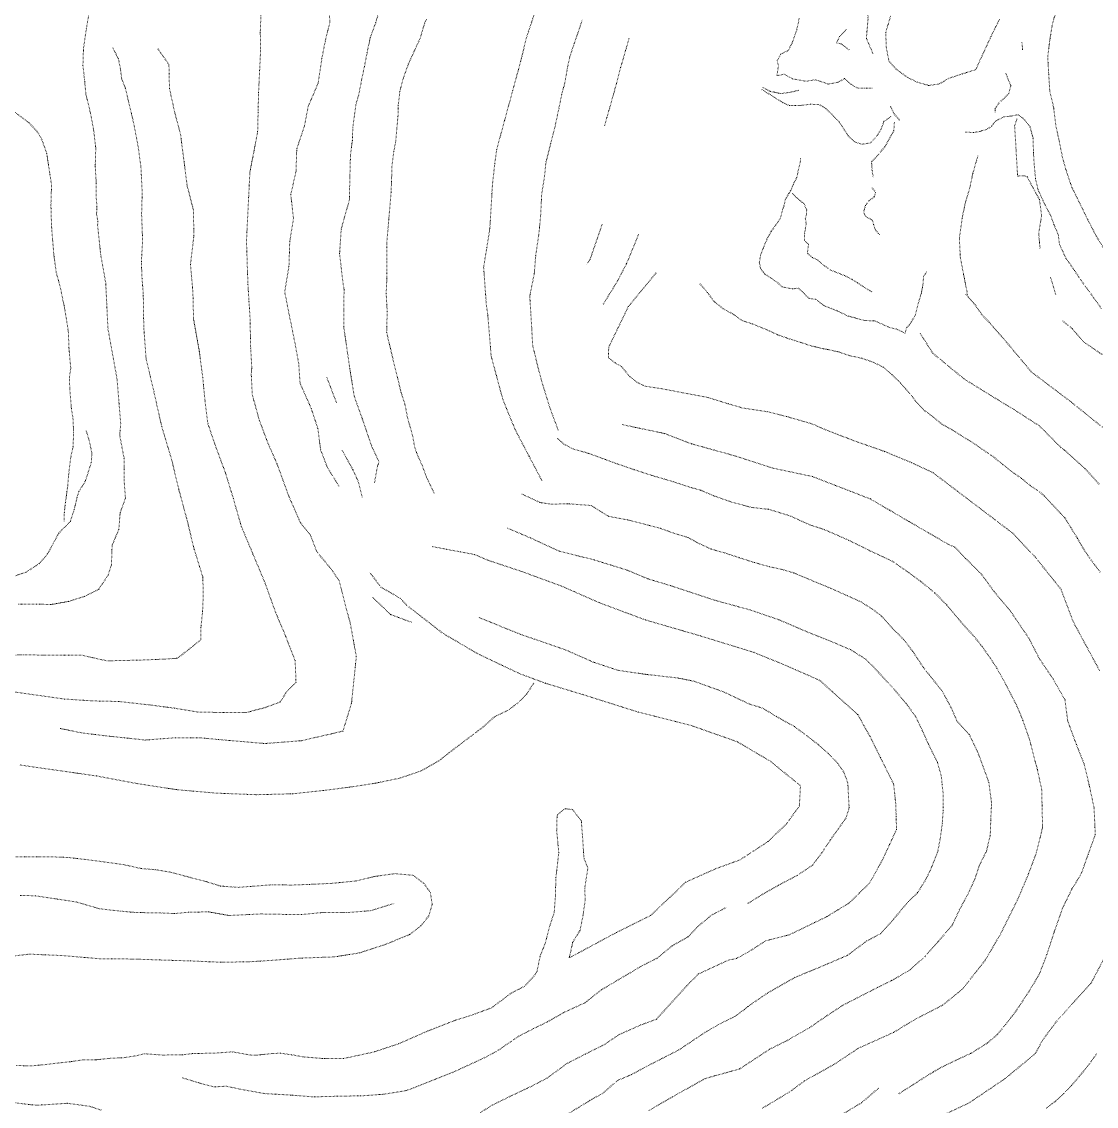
# Model space of a CAD drawing. Extents: x 682410 to 689460, y 7661803 to 7669124.
# Drawn here: x 686308.6 to 686586.2, y 7665991 to 7666271.4 of the extents above; entities that cross this region are included whole.
import ezdxf

# ---------------------------------------------------------------- set-up
doc = ezdxf.new("R2010")
doc.units = 0
doc.header["$MEASUREMENT"] = 0
doc.linetypes.add('DOT', pattern=[0.25, 0, -0.25])
doc.layers.add('02 TOE_Line', color=1, linetype='DOT', lineweight=20)

msp = doc.modelspace()

# ---------------------------------------------------------------- linework, layer by layer
at = {"layer": '02 TOE_Line'}
for points in [[(686527.4, 7666278.13, 4017.54), (686526.76, 7666275.74, 4017.26), (686527.26, 7666272.36, 4017.35), (686526.82, 7666267.05, 4016.69), (686528.55, 7666263.03, 4016.49)], [(686318.55, 7666088.67, 3910.06), (686324.12, 7666087.54, 3910.04), (686329.81, 7666086.83, 3910.69), (686335.16, 7666086.26, 3910.6), (686340.5, 7666085.69, 3910.52), (686344.39, 7666085.99, 3910.62), (686348.28, 7666086.28, 3910.73), (686352.63, 7666086.23, 3910.69), (686355.05, 7666086.24, 3910.67), (686359.42, 7666085.82, 3910.54), (686365.42, 7666085.31, 3910.48), (686371.42, 7666084.79, 3910.42), (686376.11, 7666085.15, 3910.56), (686380.8, 7666085.51, 3910.71), (686386.18, 7666086.75, 3910.66), (686391.57, 7666087.98, 3910.61), (686393.79, 7666095.25, 3910.3), (686394.41, 7666101.25, 3910.52), (686395.03, 7666107.24, 3910.73), (686394.23, 7666111.64, 3910.73), (686393.43, 7666116.03, 3910.72), (686392.52, 7666119.37, 3910.79), (686390.63, 7666126.84, 3910.83), (686388.42, 7666130.02, 3910.77), (686384.85, 7666134.3, 3910.68), (686383.13, 7666138.74, 3910.6), (686380.59, 7666141.85, 3910.51), (686377.55, 7666148.79, 3910.53), (686374.5, 7666157.19, 3910.4), (686372.23, 7666162.34, 3910.34), (686369.96, 7666168.34, 3910.26), (686368.13, 7666175.05, 3910.18), (686367.88, 7666180.28, 3910.56), (686368.02, 7666181.85, 3910.65), (686367.73, 7666186.97, 3910.68), (686367.65, 7666190.85, 3910.64), (686367.57, 7666194.73, 3910.61), (686367.29, 7666199.12, 3910.61), (686367.02, 7666203.51, 3910.62), (686366.83, 7666209.11, 3910.59), (686366.65, 7666214.72, 3910.56), (686366.94, 7666220.62, 3910.56), (686367.23, 7666226.52, 3910.55), (686367.52, 7666232.42, 3910.55), (686368.53, 7666237.67, 3910.53), (686369.53, 7666242.93, 3910.52), (686369.65, 7666247.99, 3910.43), (686369.77, 7666253.06, 3910.34), (686370.04, 7666258.69, 3910.44), (686370.31, 7666264.32, 3910.54), (686370.21, 7666268.62, 3910.62), (686370.39, 7666273.27, 3910.71)], [(686388.08, 7666274.18, 3920.47), (686388.17, 7666271.17, 3921.66), (686386.96, 7666266.13, 3921.49), (686386.13, 7666261.88, 3921.34), (686385.16, 7666255.48, 3921.23), (686382.59, 7666249.44, 3921.12), (686381.61, 7666244.33, 3921.03), (686379.64, 7666238.47, 3920.92), (686379.45, 7666232.7, 3920.97), (686378.09, 7666226.67, 3921.02), (686378.8, 7666220.47, 3921.05), (686377.83, 7666214.55, 3921.08), (686377.62, 7666208.07, 3920.99), (686376.52, 7666201.52, 3920.91), (686377.66, 7666195.74, 3920.79), (686379.06, 7666188.88, 3920.66), (686380.16, 7666182.97, 3920.67), (686380.49, 7666177.9, 3920.64), (686383.41, 7666171.32, 3921.01), (686385.08, 7666166.2, 3921.3), (686385.81, 7666160.71, 3921.74), (686387.54, 7666156.14, 3922.12), (686390.61, 7666151.2, 3923.34)], [(686401.33, 7666275.59, 3930.42), (686400.04, 7666271.08, 3930.47), (686398.63, 7666267.23, 3930.51), (686397.8, 7666263.34, 3930.58), (686397.13, 7666259.83, 3930.65), (686396.37, 7666256.18, 3930.54), (686395.64, 7666252.4, 3930.42), (686394.94, 7666250.07, 3930.23), (686394.11, 7666243.92, 3930.26), (686394, 7666240.62, 3930.34), (686393.51, 7666236.84, 3930.44), (686393.41, 7666232.97, 3930.49), (686393.29, 7666228.33, 3930.54), (686393.22, 7666225.15, 3930.5), (686391.88, 7666220.56, 3930.46), (686391.1, 7666217.6, 3930.66), (686390.71, 7666211.4, 3930.71), (686391.54, 7666204.14, 3930.58), (686391.85, 7666202.19, 3930.87), (686391.82, 7666196.83, 3930.61), (686391.82, 7666192.12, 3930.71), (686392.77, 7666185.67, 3930.64), (686393.27, 7666182.12, 3930.66), (686394.49, 7666174.53, 3930.78), (686396.57, 7666168.74, 3931.13), (686398.95, 7666161.74, 3931.25), (686400.87, 7666157.62, 3931.61), (686400.48, 7666156.37, 3931.68), (686399.71, 7666152.12, 3931.98)], [(686441.7, 7666275.39, 3960.11), (686440.36, 7666271.36, 3960.13), (686439.02, 7666267.33, 3960.15), (686437.48, 7666261.07, 3960.19), (686435.41, 7666253.47, 3960.23), (686433.34, 7666245.87, 3960.24), (686431.28, 7666238.27, 3960.19), (686430.79, 7666234.66, 3960.16), (686430.19, 7666229.1, 3960.13), (686429.86, 7666223.52, 3960.09), (686429.53, 7666217.95, 3960.05), (686428.73, 7666212.92, 3960.02), (686427.92, 7666207.89, 3960.03), (686428.27, 7666202.99, 3960.04), (686428.63, 7666198.09, 3960.05), (686429.01, 7666195.47, 3960.05), (686429.43, 7666190.25, 3960.06), (686429.85, 7666185.03, 3960.07), (686431.32, 7666179.53, 3960.08), (686432.79, 7666174.03, 3960.08), (686434.43, 7666169.87, 3960.09), (686436.21, 7666165.65, 3960.1), (686439.7, 7666158.97, 3960.06), (686442.99, 7666152.71, 3959.99)], [(686588.33, 7666212.46, 4028.24), (686586.18, 7666215.98, 4027.82), (686584.01, 7666220.18, 4027.32), (686582.32, 7666223.66, 4026.97), (686579.93, 7666228.5, 4026.48), (686578.68, 7666232.1, 4026.19), (686577.49, 7666236.19, 4025.96), (686576.56, 7666240.94, 4025.65), (686575.77, 7666244.35, 4025.44), (686575.21, 7666249.11, 4025.06), (686574.19, 7666253.46, 4024.74), (686573.89, 7666258.32, 4024.52), (686573.66, 7666262.29, 4024.34), (686574.21, 7666266.62, 4024.1), (686574.8, 7666270.36, 4023.94), (686575.86, 7666274.31, 4023.58)], [(686325.85, 7666272.89, 3880.53), (686325.27, 7666269.53, 3880.54), (686324.52, 7666264.31, 3880.59), (686324.39, 7666260.06, 3880.64), (686324.81, 7666256.3, 3880.7), (686325.16, 7666252.66, 3880.64), (686326.35, 7666247.63, 3880.56), (686327.16, 7666243.32, 3880.41), (686327.71, 7666238.7, 3880.38), (686327.57, 7666233.98, 3880.35), (686327.77, 7666230.63, 3880.33), (686327.77, 7666226.82, 3880.3), (686328, 7666223.56, 3880.28), (686327.92, 7666221.61, 3880.26), (686328.26, 7666219.73, 3880.25), (686328.18, 7666218.7, 3880.23), (686328.99, 7666211.1, 3880.29), (686330.28, 7666203.83, 3880.62), (686330.86, 7666191.97, 3880.32), (686333.21, 7666179, 3880.5), (686334.16, 7666167.49, 3880.56), (686333.89, 7666164.52, 3880.5), (686335.03, 7666158.46, 3880.35), (686335.01, 7666153.14, 3880.14), (686335.37, 7666148.2, 3880.31), (686334, 7666144.38, 3880.14), (686333.66, 7666140.1, 3880.24), (686331.93, 7666136.04, 3880.01), (686331.75, 7666130.93, 3880), (686330.89, 7666128.27, 3879.86), (686328.45, 7666124.63, 3880.28), (686324.83, 7666122.83, 3880.21), (686320.71, 7666121.52, 3880.32), (686316.01, 7666120.69, 3880.41), (686312.42, 7666120.85, 3880.41), (686307.55, 7666120.85, 3880.43)], [(686415.15, 7666149.47, 3940.14), (686413.18, 7666153.6, 3940.17), (686411.97, 7666156.88, 3940.17), (686410.83, 7666159.3, 3940.11), (686410.12, 7666161.31, 3940.29), (686409.58, 7666164.34, 3940.17), (686408.26, 7666168.99, 3940.29), (686407.6, 7666172.46, 3940.32), (686406.57, 7666175.6, 3940.3), (686405, 7666182.08, 3940.23), (686403.76, 7666187.19, 3940.11), (686402.86, 7666191.13, 3940.17), (686403.01, 7666196.47, 3940.54), (686402.74, 7666201.09, 3940.52), (686402.92, 7666205.17, 3940.53), (686402.87, 7666209.79, 3940.29), (686402.91, 7666214.25, 3940.2), (686404.03, 7666227.56, 3940.15), (686404.15, 7666231.12, 3940.12), (686404.25, 7666234.28, 3940.15), (686404.72, 7666237.88, 3940.1), (686405.19, 7666240.26, 3940.06), (686405.49, 7666243.66, 3940.15), (686405.8, 7666247.12, 3940.17), (686405.85, 7666249.78, 3940.09), (686406.27, 7666253.28, 3940), (686407.2, 7666256.86, 3940.12), (686408.46, 7666260.36, 3940.14), (686410.01, 7666263.8, 3940.19), (686411.51, 7666267.04, 3940.33), (686412.68, 7666270.97, 3940.26), (686413.15, 7666271.98, 3940.05)], [(686447.2, 7666165.75, 3970.83), (686445.03, 7666171.57, 3970.76), (686442.78, 7666178.91, 3970.67), (686441.8, 7666182.66, 3970.55), (686440.6, 7666187.64, 3970.38), (686440.11, 7666196.1, 3970.15), (686439.84, 7666200.45, 3970.14), (686441, 7666206.22, 3970.33), (686441.37, 7666210.9, 3970.19), (686442.18, 7666216.37, 3970.07), (686442.65, 7666221.16, 3970.04), (686442.92, 7666226.75, 3969.99), (686443.64, 7666231.24, 3969.99), (686444.01, 7666235.01, 3969.97), (686445.27, 7666239.95, 3970.11), (686446.29, 7666243.95, 3970.23), (686447.38, 7666249.01, 3970.24), (686448.1, 7666252.61, 3970.24), (686448.85, 7666255.31, 3970.29), (686449.56, 7666259.33, 3970.33), (686450.19, 7666262.33, 3970.37), (686451.31, 7666265.67, 3970.4), (686452.3, 7666268.49, 3970.43), (686453.4, 7666271.83, 3970.47)], [(686528.29, 7666254.21, 4016.08), (686526.28, 7666254.16, 4015.4), (686524.44, 7666254.23, 4014.87), (686522.79, 7666255.19, 4014.61), (686521.16, 7666256.69, 4014.46), (686519.44, 7666255.68, 4014.01), (686516.98, 7666255.25, 4013.74), (686513.69, 7666256.35, 4013.37), (686511.23, 7666255.96, 4012.25), (686507.75, 7666256.58, 4010.92), (686505.54, 7666257.78, 4010.29), (686503.71, 7666257.41, 4010.07), (686504.09, 7666259.89, 4009.89), (686503.75, 7666261.25, 4009.54), (686504.74, 7666263.01, 4009.66), (686506.59, 7666263.86, 4010.2), (686507.63, 7666265.86, 4010.2), (686508.88, 7666269.44, 4010.39), (686509.46, 7666272.24, 4010.61)], [(686561.23, 7666272.04, 4019.6), (686559, 7666267.54, 4018.79), (686557.13, 7666263.46, 4018.09), (686555.06, 7666258.97, 4017.77), (686551.56, 7666257.85, 4017.65), (686548.24, 7666256.77, 4017.45), (686545.57, 7666255.25, 4016.95), (686542.91, 7666254.87, 4016.82), (686539.9, 7666255.74, 4016.75), (686537.41, 7666256.97, 4016.61), (686534.52, 7666259.1, 4016.64), (686532.64, 7666261.16, 4016.95), (686531.97, 7666264.57, 4017.12), (686531.8, 7666268.57, 4017.33), (686533.12, 7666272.99, 4017.45)], [(686521.63, 7666269.33, 4016.3), (686519.87, 7666267.5, 4016.22), (686519.12, 7666265.93, 4015.88), (686520.29, 7666265.63, 4016.01), (686522.36, 7666264.09, 4016.86)], [(686354.84, 7666111.57, 3891.13), (686354.89, 7666114.9, 3890.93), (686355.3, 7666118.86, 3890.68), (686355.49, 7666123.37, 3890.49), (686355.36, 7666127.82, 3890.29), (686353.15, 7666134.98, 3890.24), (686351.21, 7666142.87, 3890.46), (686349.16, 7666150.48, 3890.46), (686347.29, 7666158.23, 3890.36), (686344.76, 7666166.69, 3890.6), (686342.69, 7666175.86, 3890.54), (686340.7, 7666184.34, 3890.12), (686340.11, 7666192.49, 3889.91), (686339.98, 7666201.03, 3889.98), (686339.66, 7666204.98, 3890.24), (686339.49, 7666209.39, 3890.18), (686339.81, 7666214.64, 3890.39), (686339.55, 7666221.67, 3890.48), (686339.7, 7666227.27, 3890.55), (686339.37, 7666233.83, 3890.58), (686338.67, 7666238.99, 3890.52), (686337.49, 7666245.19, 3890.51), (686336.21, 7666250.59, 3890.62), (686335.36, 7666254.15, 3890.87), (686334.4, 7666256.57, 3890.99), (686334.07, 7666259.23, 3891.2), (686333.56, 7666261.72, 3891.37), (686332.01, 7666264.84, 3891.65)], [(686465.48, 7666266.99, 3982), (686463.32, 7666259.49, 3981.92), (686461.64, 7666253.17, 3981.58), (686459.79, 7666246.64, 3980.76), (686459.14, 7666244.38, 3980.47)], [(686567.18, 7666264.12, 4024.19), (686566.96, 7666266.2, 4023.74)], [(686306.75, 7666098.1, 3901.4), (686319.6, 7666096.29, 3900.11), (686326.87, 7666095.81, 3899.89), (686333.62, 7666095.65, 3900.14), (686342.03, 7666094.72, 3899.9), (686348.13, 7666093.91, 3899.88), (686354.31, 7666092.9, 3899.86), (686359.61, 7666092.83, 3899.76), (686366.62, 7666092.82, 3899.62), (686371.36, 7666094.04, 3899.7), (686375.39, 7666095.54, 3899.78), (686377.04, 7666098.23, 3899.93), (686379.45, 7666100.59, 3900.07), (686379.22, 7666106.2, 3900.3), (686376.72, 7666112.65, 3900.14), (686374.21, 7666118.59, 3900.14), (686371.46, 7666126.22, 3900.18), (686368.32, 7666133.77, 3900.13), (686365.31, 7666140.94, 3900.07), (686363.22, 7666148.21, 3900.26), (686361.21, 7666154.77, 3900.43), (686358.75, 7666161.38, 3900.43), (686356.65, 7666167.55, 3900.42), (686355.93, 7666173.36, 3900.43), (686355.35, 7666179.39, 3900.29), (686354.46, 7666186.15, 3900.19), (686352.97, 7666194.51, 3900.17), (686352.8, 7666201.56, 3900.24), (686352.18, 7666208.57, 3900.24), (686353.06, 7666216.11, 3900.37), (686352.93, 7666222.7, 3900.27), (686351.33, 7666228.93, 3900.35), (686350.52, 7666235.22, 3900.19), (686349.62, 7666242.18, 3900.3), (686348.13, 7666247.81, 3900.38), (686346.75, 7666254.07, 3900.58), (686346.61, 7666260.28, 3900.77), (686343.64, 7666264.52, 3901.65)], [(686560.12, 7666248, 4023.93), (686560.05, 7666248.89, 4023.94), (686561.25, 7666250.61, 4023.7), (686562.38, 7666251.48, 4023.88), (686563.61, 7666252.82, 4023.69), (686564.15, 7666254.82, 4023.62), (686563.47, 7666256.32, 4023.95), (686562.81, 7666258.17, 4023.69)], [(686533.15, 7666246.82, 4015.15), (686531.36, 7666245.59, 4015.2), (686530.57, 7666243.48, 4015.19), (686529.53, 7666241.8, 4015), (686527.9, 7666240.05, 4014.62), (686525.69, 7666239.66, 4014.57), (686523.72, 7666240.32, 4014.26), (686522.1, 7666241.88, 4013.94), (686521.02, 7666243.58, 4013.97), (686519.85, 7666245.36, 4013.86), (686518.18, 7666247.11, 4013.82), (686516.34, 7666248.91, 4013.64), (686514.55, 7666249.96, 4013.34), (686512.36, 7666250.01, 4012.98), (686509.6, 7666249.68, 4012.22), (686506.93, 7666249.66, 4011.15), (686505.2, 7666250.47, 4010.2), (686502.89, 7666251.9, 4008.34), (686499.71, 7666253.86, 4006.44)], [(686500.02, 7666254.36, 4007.06), (686502, 7666253.34, 4008.05), (686504.7, 7666252.78, 4010.04), (686507.14, 7666253.1, 4011.04), (686509.36, 7666253.64, 4012.56)], [(686306.37, 7666248.3, 3871.17), (686310.48, 7666245.2, 3871.02), (686312.82, 7666242.65, 3871.34), (686313.81, 7666240.79, 3871), (686315.05, 7666237.26, 3871.08), (686315.87, 7666231.86, 3871.15), (686316.28, 7666229.09, 3870.88), (686316.12, 7666223.82, 3870.96), (686316.28, 7666218.56, 3871.16), (686316.57, 7666214.91, 3871.46), (686316.85, 7666211.41, 3871.66), (686317.49, 7666206.53, 3872.13), (686318.52, 7666202.85, 3872.61), (686319.7, 7666197.08, 3873.22), (686320.61, 7666191.4, 3873.7), (686320.79, 7666186.86, 3874.12), (686321.24, 7666181.79, 3874.61), (686320.89, 7666179.34, 3874.72), (686321.01, 7666176.31, 3874.76), (686321.4, 7666171.38, 3875.35), (686321.81, 7666168.88, 3875.49), (686321.99, 7666165.12, 3875.75), (686321.83, 7666161.48, 3876.07), (686321.19, 7666158.49, 3876.31), (686320.67, 7666153.92, 3876.61), (686320.46, 7666151.37, 3876.65), (686319.87, 7666147.06, 3876.96), (686319.58, 7666144.45, 3876.94), (686319.57, 7666142.05, 3877.2)], [(686535.38, 7666245.88, 4015.12), (686533.95, 7666247.57, 4014.98), (686532.95, 7666249.7, 4015.52)], [(686534.04, 7666245.42, 4015.09), (686533.91, 7666243.13, 4015.43), (686532.66, 7666240.96, 4015.25), (686531.57, 7666239.04, 4015.24), (686529.76, 7666236.82, 4015.04), (686528.15, 7666235.11, 4015.35), (686528.29, 7666232.88, 4015.83), (686528.57, 7666231.15, 4016.08)], [(686587.5, 7666197.25, 4030.91), (686585.27, 7666200.39, 4030.71), (686582.58, 7666204.07, 4030.12), (686580.6, 7666207.01, 4029.71), (686578.35, 7666210.26, 4029.42), (686576.69, 7666213.87, 4028.93), (686576.4, 7666216.3, 4028.84), (686575.27, 7666218.92, 4028.44), (686574.43, 7666221.25, 4028.56), (686572.83, 7666224.31, 4028.18), (686571.16, 7666227.91, 4028.03), (686570.51, 7666230.8, 4028.2), (686570.18, 7666234.36, 4028.07), (686569.98, 7666237.61, 4027.77), (686569.88, 7666241.22, 4027.34), (686569.11, 7666244.16, 4027.26), (686567.51, 7666246.21, 4026.79), (686566.04, 7666247.32, 4026.04), (686564.01, 7666246.93, 4025.83), (686562.31, 7666246.77, 4024.76), (686560.17, 7666245.66, 4023.67), (686559.11, 7666244.29, 4023), (686557.95, 7666243.53, 4022.19), (686556.07, 7666242.98, 4021.28), (686554.5, 7666242.71, 4020.46), (686553.14, 7666242.79, 4019.95), (686552.32, 7666242.77, 4019.69)], [(686571.67, 7666212.84, 4028.99), (686571.33, 7666216.6, 4028.59), (686571.86, 7666219.89, 4028.31), (686572.1, 7666221.17, 4028.31), (686571.53, 7666225.4, 4028.03), (686569.87, 7666228.4, 4028.64), (686568.34, 7666231.3, 4028.7), (686567.54, 7666231.55, 4028.6), (686565.88, 7666231.46, 4028.46), (686565.12, 7666244.46, 4026.92), (686565.75, 7666246.28, 4026.27)], [(686555.61, 7666236.7, 4021.27), (686554.33, 7666232.17, 4020.84), (686553.57, 7666228.56, 4020.74), (686552.43, 7666224.75, 4020.84), (686551.61, 7666220.88, 4020.94), (686550.84, 7666215.43, 4020.61), (686551.07, 7666210.48, 4020.62), (686551.92, 7666206.06, 4020.74), (686552.99, 7666200.64, 4020.48)], [(686542.37, 7666206.68, 4020), (686541.58, 7666205.51, 4018.68), (686541.42, 7666203.39, 4017.5), (686541.02, 7666201.22, 4015.99), (686540.1, 7666198.18, 4013.29), (686539.45, 7666195.45, 4011.28), (686537.94, 7666192.98, 4010.08), (686537.21, 7666192.29, 4009.74), (686536.84, 7666190.86, 4008.92), (686534.58, 7666191.91, 4009.02), (686532.87, 7666192.29, 4008.68), (686529.05, 7666194, 4008.64), (686526.42, 7666194.13, 4008.57), (686522.08, 7666195.26, 4008.45), (686519.31, 7666196.62, 4008.64), (686515.82, 7666197.99, 4008.67), (686513.7, 7666199.62, 4008.83), (686512.03, 7666199.8, 4008.81), (686509.29, 7666202.49, 4009.34), (686507.75, 7666202.3, 4009.25), (686505.02, 7666202.81, 4009.53), (686504.03, 7666203.79, 4009.85), (686502.32, 7666204.99, 4010.68), (686500.53, 7666206.16, 4010.84), (686499.5, 7666207.5, 4010.98), (686499.15, 7666209.04, 4011.14), (686499.49, 7666211.05, 4011.45), (686500.2, 7666212.94, 4011.66), (686501.13, 7666215.15, 4011.68), (686502.22, 7666217.18, 4011.84), (686503.66, 7666219.15, 4012.1), (686504.6, 7666220.58, 4012.56), (686505.13, 7666222.72, 4012.34), (686505.59, 7666223.94, 4012.78), (686505.83, 7666225.35, 4013.01), (686506.78, 7666226.95, 4013.25), (686507.25, 7666227.7, 4013.25), (686507.95, 7666229.37, 4013.49), (686508.83, 7666231.08, 4013.94), (686509.12, 7666232.47, 4014.34), (686509.71, 7666234.84, 4015.2), (686509.84, 7666236.11, 4015.41)], [(686528.27, 7666228.43, 4017.04), (686529.21, 7666227.24, 4017.51), (686528.83, 7666226.08, 4017.89), (686527.44, 7666225.03, 4018.07), (686526.57, 7666223.88, 4018.47), (686526.13, 7666222.24, 4018.76), (686526.53, 7666221.1, 4019.1), (686528.34, 7666220.07, 4019.76), (686528.69, 7666218.91, 4019.91), (686529.08, 7666217.64, 4020.25), (686529.9, 7666216.6, 4020.61), (686530.4, 7666216.21, 4020.86)], [(686528.19, 7666201.56, 4012.62), (686526.37, 7666202.63, 4012.86), (686524.51, 7666203.87, 4013.03), (686523.16, 7666204.73, 4013.13), (686521.15, 7666205.75, 4013.16), (686518.54, 7666206.77, 4012.4), (686517.52, 7666207.17, 4012.4), (686515.86, 7666208.38, 4012.72), (686514.28, 7666209.73, 4012.77), (686512.84, 7666210.42, 4012.67), (686511.57, 7666211.54, 4012.61), (686511.86, 7666213.82, 4013.08), (686510.83, 7666214.7, 4013.04), (686510.85, 7666216.7, 4013.46), (686511.04, 7666217.79, 4013.79), (686511.28, 7666219.09, 4014.51), (686511.02, 7666220.47, 4014.49), (686511.33, 7666221.43, 4014.66), (686511.39, 7666222.71, 4014.87), (686510.64, 7666224.44, 4014.79), (686510.15, 7666224.71, 4014.55), (686509.36, 7666225.43, 4014.15), (686508.53, 7666226.1, 4013.61), (686507.75, 7666226.93, 4013.15)], [(686458.56, 7666219, 3980.76), (686455.44, 7666210, 3980.91), (686454.5, 7666208.5, 3980.82)], [(686458.84, 7666198.33, 3990.66), (686462.52, 7666204.36, 3990.66), (686464.87, 7666208.88, 3990.29), (686467.98, 7666216.44, 3989.68)], [(686587.07, 7666103.63, 3989.92), (686580.27, 7666116.22, 3989.91), (686577.09, 7666124.66, 3990.15), (686570.47, 7666132.93, 3990.11), (686564.65, 7666139.13, 3990.13), (686550.31, 7666150.02, 3989.68), (686544.03, 7666154.79, 3989.83), (686538.48, 7666157.38, 3989.57), (686531.51, 7666160.28, 3989.52), (686523.61, 7666163.05, 3989.63), (686516.2, 7666165.91, 3989.75), (686512.72, 7666167.43, 3989.8), (686506.2, 7666169.31, 3989.89), (686501.19, 7666170.56, 3989.71), (686495.01, 7666171.47, 3989.51), (686491.1, 7666172.61, 3989.59), (686485.84, 7666174.23, 3989.71), (686479.4, 7666175.45, 3989.97), (686473.88, 7666176.5, 3991.02), (686469.67, 7666177.14, 3990.55), (686467.81, 7666178, 3990.93), (686465.65, 7666179.66, 3991.1), (686463.56, 7666182.21, 3991.37), (686461.87, 7666183.18, 3991.51), (686460.21, 7666184.5, 3990.37), (686460.23, 7666187.23, 3990.36), (686465.32, 7666197.75, 3990.26), (686472.64, 7666206.62, 3990.97)], [(686587.19, 7666129.12, 4000.16), (686584.51, 7666132.7, 4000.32), (686582.81, 7666135.24, 4000.3), (686581.35, 7666137.83, 4000.35), (686579.59, 7666140.67, 4000.45), (686578.02, 7666143.25, 4000.58), (686576.92, 7666144.34, 4000.54), (686574.83, 7666146.6, 4000.58), (686572.74, 7666148.83, 4000.55), (686571.61, 7666149.78, 4000.58), (686569.1, 7666151.51, 4000.59), (686566.9, 7666153.31, 4000.61), (686564.37, 7666155.07, 4000.58), (686561.97, 7666156.97, 4000.63), (686559.54, 7666158.97, 4000.67), (686556.94, 7666160.69, 4000.74), (686554.4, 7666162.49, 4000.71), (686551.7, 7666164.12, 4000.68), (686549.08, 7666165.82, 4000.71), (686546.39, 7666167.27, 4000.71), (686544.25, 7666169.06, 4000.81), (686541.78, 7666170.89, 4000.73), (686539.59, 7666173.2, 4000.67), (686538.69, 7666174.43, 4000.74), (686536.66, 7666176.84, 4000.73), (686535.57, 7666178.02, 4000.78), (686533.37, 7666180.16, 4000.72), (686531.15, 7666182.1, 4000.79), (686528.34, 7666183.43, 4000.76), (686525.46, 7666184.42, 4000.86), (686522.49, 7666185.01, 4000.85), (686519.74, 7666185.99, 4000.84), (686516.81, 7666186.62, 4000.81), (686515.42, 7666186.87, 4000.79), (686512.72, 7666187.52, 4000.79), (686509.79, 7666188.48, 4000.62), (686506.88, 7666189.39, 4000.63), (686503.89, 7666190.44, 4000.78), (686501.07, 7666191.74, 4000.96), (686497.3, 7666193.27, 4000.98), (686494.72, 7666194.09, 4001.07), (686492.52, 7666195.69, 4001.33), (686489.84, 7666197.15, 4001.4), (686487.46, 7666199.05, 4001.51), (686485.7, 7666201.4, 4001.73), (686483.71, 7666203.72, 4002.15)], [(686574.38, 7666205.33, 4029.72), (686575.8, 7666200.65, 4030.24)], [(686552.55, 7666200.89, 4020.25), (686554.9, 7666198.18, 4020.25), (686556.7, 7666195.56, 4020.07), (686558.55, 7666193.66, 4020.1), (686563.15, 7666188.37, 4020.02), (686569.42, 7666180.85, 4020.09), (686579.8, 7666172.99, 4020.21), (686588.13, 7666166.29, 4020.34)], [(686593.83, 7666181.21, 4030.91), (686591.82, 7666182.61, 4030.9), (686586.99, 7666185.83, 4030.8), (686582.87, 7666188.65, 4030.77), (686580.06, 7666191.96, 4030.74), (686577.44, 7666194.07, 4030.56)], [(686540.75, 7666190.74, 4010.93), (686543.96, 7666185.68, 4010.55), (686548.02, 7666182.34, 4010.45), (686552.08, 7666179.01, 4010.34), (686555.58, 7666176.84, 4010.25), (686559.07, 7666174.68, 4010.17), (686564.98, 7666171.08, 4010.12), (686571.5, 7666166.9, 4010.31), (686577.09, 7666161.29, 4010.32), (686578, 7666160.63, 4010.29), (686583.38, 7666155.8, 4010.52), (686586.93, 7666151.83, 4010.63)], [(686389.91, 7666172.86, 3930.45), (686388.32, 7666177.02, 3929.98), (686387.34, 7666179.5, 3929.84)], [(686535.17, 7665994.27, 3981.89), (686539.08, 7665996.73, 3981.73), (686541.68, 7665998.42, 3981.62), (686544.17, 7665999.94, 3981.67), (686546.89, 7666001.46, 3981.65), (686550.49, 7666003.18, 3981.62), (686553.79, 7666004.7, 3981.59), (686558.13, 7666007.41, 3980.84), (686560.7, 7666009.65, 3980.74), (686562.9, 7666012.29, 3980.64), (686565.62, 7666015.85, 3980.62), (686569, 7666021, 3980.61), (686571.51, 7666025.23, 3980.72), (686573.44, 7666030.27, 3980.86), (686575.34, 7666036.09, 3980.96), (686577.53, 7666042.31, 3981.07), (686579.92, 7666047.19, 3981.05), (686582.31, 7666051.08, 3981.08), (686584.13, 7666056.18, 3981.12), (686585.96, 7666061.28, 3981.15), (686585.64, 7666068.16, 3981.2), (686584.34, 7666074.22, 3981.24), (686583.06, 7666079.54, 3981.16), (686581.06, 7666084.54, 3981.09), (686578.83, 7666090.63, 3981.01), (686578.13, 7666096.07, 3980.93), (686575.04, 7666101.5, 3980.85), (686571.51, 7666106.71, 3980.77), (686568.85, 7666111.92, 3980.7), (686563.99, 7666119.07, 3980.59), (686559.81, 7666124.06, 3980.52), (686556.56, 7666128.54, 3980.45), (686552.44, 7666132.65, 3980.53), (686549.66, 7666135.55, 3980.58), (686547.79, 7666136.37, 3980.44), (686542.78, 7666139.29, 3980.38), (686537.77, 7666142.2, 3980.31), (686532.77, 7666145.12, 3980.25), (686527.76, 7666148.04, 3980.19), (686522.8, 7666149.96, 3980.19), (686517.85, 7666151.87, 3980.2), (686512.89, 7666153.79, 3980.2), (686507.73, 7666154.89, 3980.16), (686502.58, 7666155.99, 3980.11), (686497.71, 7666157.56, 3980.13), (686492.85, 7666159.14, 3980.14), (686487.22, 7666160.7, 3980.35), (686481.6, 7666162.26, 3980.55), (686478.1, 7666163.6, 3980.57), (686474.61, 7666164.93, 3980.58), (686468.92, 7666166.12, 3980.72), (686463.62, 7666167.25, 3980.91)], [(686305.13, 7666127.53, 3877.46), (686309.76, 7666129.11, 3877.34), (686313.11, 7666131.31, 3877.31), (686315.26, 7666133.82, 3877.46), (686318.16, 7666139.16, 3877.12), (686321.14, 7666142.21, 3877.14), (686322.12, 7666145.24, 3877.25), (686322.88, 7666148.47, 3877.33), (686323.36, 7666149.95, 3877.34), (686324.91, 7666152.39, 3876.5), (686325.47, 7666154, 3876.43), (686326.55, 7666157.43, 3876.62), (686326.72, 7666159.92, 3877.01), (686325.88, 7666163.54, 3876.59), (686325.2, 7666165.75, 3876.12)], [(686499.95, 7665990.53, 3970.24), (686507.08, 7665994.81, 3970.23), (686510.93, 7665997.67, 3970.23), (686518.41, 7666001.81, 3970.23), (686524.77, 7666006.05, 3970.24), (686533.79, 7666010.1, 3970.24), (686539.48, 7666013.54, 3970.25), (686546.52, 7666017.17, 3970.25), (686551.71, 7666021.38, 3970.26), (686557.55, 7666028.85, 3970.26), (686561.47, 7666035.54, 3970.26), (686566.1, 7666044.92, 3970.27), (686568.74, 7666051.19, 3970.27), (686570.78, 7666056.71, 3970.28), (686572.33, 7666063.12, 3970.28), (686572.11, 7666072.9, 3970.28), (686570.99, 7666078.06, 3970.28), (686568.91, 7666086, 3970.28), (686567.22, 7666090.84, 3970.27), (686565.72, 7666094.47, 3970.27), (686562.68, 7666100.38, 3970.27), (686560.5, 7666104.3, 3970.27), (686558.77, 7666106.96, 3970.48), (686556.69, 7666109.86, 3970.49), (686554.57, 7666112.58, 3970.49), (686551.25, 7666116.21, 3970.5), (686547.56, 7666120.62, 3970.5), (686544.46, 7666123.75, 3970.51), (686540.76, 7666126.75, 3970.51), (686537.46, 7666129.18, 3970.52), (686533.47, 7666131.93, 3970.52), (686527.74, 7666134.62, 3970.6), (686522.2, 7666137.35, 3970.61), (686515.92, 7666140.1, 3970.69), (686512.17, 7666141.31, 3970.88), (686507.09, 7666143.63, 3970.82), (686501.57, 7666145.32, 3970.68), (686497.15, 7666145.81, 3970.74), (686492.07, 7666147.16, 3970.71), (686487.32, 7666148.84, 3970.77), (686484, 7666150.27, 3970.69), (686481.52, 7666150.94, 3970.67), (686476.55, 7666152.57, 3970.67), (686471.34, 7666154.09, 3970.66), (686466.85, 7666155.57, 3970.71), (686462.41, 7666157.08, 3970.8), (686458.76, 7666158.42, 3970.89), (686454.89, 7666159.84, 3971.03), (686451.14, 7666160.87, 3971.32), (686448.64, 7666162.2, 3971.78), (686447.03, 7666163.6, 3971.38)], [(686391.34, 7666160.62, 3930.14), (686394.15, 7666155.57, 3930.22), (686395.6, 7666152.31, 3930.23), (686396.57, 7666148.34, 3930.23)], [(686437.82, 7666149.27, 3961.49), (686442.48, 7666147.09, 3960.86), (686445.34, 7666146.65, 3960.83), (686449.71, 7666146.75, 3960.76), (686455.68, 7666146.32, 3960.53), (686460.17, 7666143.51, 3960.46), (686465.05, 7666142.61, 3960.2), (686469.71, 7666141.43, 3960.15), (686473.58, 7666140.41, 3960.11), (686477.26, 7666139.08, 3960.38), (686480.8, 7666138.01, 3960.16), (686483.16, 7666136.68, 3960), (686486.77, 7666135.02, 3960.16), (686490.23, 7666134.04, 3960.04), (686494.06, 7666132.79, 3960.12), (686497.88, 7666131.57, 3959.92), (686501.77, 7666130.48, 3959.98), (686505.18, 7666129.75, 3959.85), (686508.04, 7666128.88, 3960.05), (686511.57, 7666127.42, 3960.01), (686514.22, 7666126.31, 3960.02), (686517.58, 7666124.92, 3959.99), (686521.96, 7666122.96, 3960), (686525.45, 7666121.37, 3959.94), (686528.71, 7666119.29, 3959.95), (686530.82, 7666117.63, 3959.86), (686533.51, 7666114.57, 3960.11), (686536.43, 7666111.71, 3960.21), (686538.79, 7666108.6, 3960.29), (686541.62, 7666104.33, 3960.29), (686544.06, 7666101.29, 3960.15), (686546.46, 7666098.24, 3960.3), (686548.71, 7666094.04, 3960.55), (686550.24, 7666090.58, 3960.16), (686553.4, 7666087.13, 3960.21), (686555.61, 7666082.48, 3960.26), (686557.01, 7666078.74, 3960.33), (686558.46, 7666074.73, 3960.3), (686559.15, 7666069.44, 3960.4), (686558.96, 7666065.29, 3960.35), (686558.81, 7666060.98, 3960.48), (686557.85, 7666056.98, 3960.74), (686556.01, 7666053.3, 3960.55), (686554.83, 7666049.74, 3960.63), (686553.2, 7666046.18, 3960.51), (686550.85, 7666041.78, 3960.32), (686548.94, 7666037.76, 3960.19), (686545.38, 7666033.63, 3960.2), (686541.96, 7666029.74, 3960.18), (686538.02, 7666026.24, 3960.05), (686533.33, 7666023.53, 3959.98), (686529.71, 7666021.74, 3959.96), (686520.76, 7666017.16, 3959.76), (686516.57, 7666014.41, 3959.85), (686512.1, 7666011.34, 3959.93), (686506.24, 7666007.98, 3960.02), (686501.79, 7666005.76, 3959.93), (686494.03, 7666000.67, 3960.82), (686485.13, 7665998.2, 3960.39), (686476.71, 7665993.47, 3959.96), (686470.48, 7665989.86, 3959.38)], [(686434.12, 7666140.45, 3951.15), (686440.06, 7666137.91, 3951.11), (686447.47, 7666134.49, 3951.05), (686452.02, 7666133.36, 3951.02), (686456.58, 7666132.22, 3951.03), (686460.82, 7666130.9, 3951.01), (686465.07, 7666129.58, 3950.99), (686470.42, 7666127.33, 3951.12), (686476.25, 7666125.58, 3951.2), (686487.65, 7666121.82, 3951.2), (686496.81, 7666119.3, 3951.2), (686504.23, 7666116.77, 3951.2), (686511.62, 7666113.6, 3951.21), (686517.75, 7666111.16, 3951.21), (686522.77, 7666109.02, 3951.21), (686526.65, 7666106.58, 3951.21), (686529.36, 7666103.86, 3951.21), (686533.87, 7666098.94, 3951.21), (686537.06, 7666095.17, 3951.16), (686539.51, 7666091.81, 3951.12), (686541.2, 7666088.27, 3951.08), (686542.9, 7666084.5, 3951.05), (686545.16, 7666079.93, 3951), (686546.16, 7666076.43, 3950.96), (686546.38, 7666074.24, 3950.95), (686546.62, 7666072.15, 3950.94), (686546.64, 7666067.43, 3950.92), (686546.42, 7666064.04, 3950.9), (686545.85, 7666059.97, 3950.88), (686545.28, 7666056.96, 3950.86), (686543.5, 7666052.4, 3950.84), (686542.15, 7666049.63, 3950.82), (686539.99, 7666046.17, 3950.8), (686537.7, 7666044, 3950.79), (686533.86, 7666039.41, 3950.76), (686530.42, 7666035.61, 3950.73), (686526.9, 7666033.75, 3950.71), (686521.97, 7666030.07, 3950.68), (686516.68, 7666027.78, 3950.65), (686512.98, 7666026.25, 3950.63), (686508.29, 7666024.31, 3950.6), (686501.23, 7666020.27, 3950.56), (686496.17, 7666016.8, 3950.53), (686495.23, 7666016, 3950.53), (686492.84, 7666014.25, 3950.72), (686489.03, 7666012.38, 3950.91), (686485.76, 7666010.53, 3951.08), (686482.81, 7666008.59, 3951.24), (686478.39, 7666005.61, 3950.99), (686473.97, 7666003.35, 3950.75), (686470.5, 7666001.58, 3950.53), (686466.04, 7665999.18, 3950.45), (686462.47, 7665997.68, 3950.39), (686458.82, 7665994.46, 3950.39), (686455.4, 7665992.53, 3950.39), (686449.6, 7665989, 3950.39)], [(686414.7, 7666135.67, 3941.33), (686418.33, 7666134.99, 3941.36), (686421.96, 7666134.32, 3941.39), (686425.59, 7666133.64, 3941.42), (686429.07, 7666132.15, 3940.87), (686433.42, 7666130.7, 3940.98), (686437.76, 7666129.26, 3941.08), (686441.19, 7666128, 3941.12), (686444.62, 7666126.74, 3941.16), (686448.05, 7666125.48, 3941.2), (686451.28, 7666124.05, 3941.15), (686454.52, 7666122.63, 3941.1), (686457.76, 7666121.2, 3941.04), (686461.75, 7666119.71, 3941.07), (686465.74, 7666118.22, 3941.1), (686469.73, 7666116.73, 3941.13), (686474.46, 7666115.36, 3941.03), (686479.18, 7666113.98, 3940.94), (686483.91, 7666112.61, 3940.84), (686488.5, 7666111.19, 3940.92), (686493.1, 7666109.78, 3941), (686497.7, 7666108.36, 3941.08), (686501.55, 7666106.79, 3941.24), (686505.4, 7666105.22, 3941.39), (686508.52, 7666103.85, 3941.39), (686511.65, 7666102.48, 3941.38), (686514.78, 7666101.1, 3941.37), (686518.05, 7666098.15, 3941.27), (686521.33, 7666095.2, 3941.17), (686524.61, 7666092.25, 3941.07), (686526.19, 7666089.41, 3940.99), (686527.77, 7666086.57, 3940.91), (686529.14, 7666083.81, 3940.89), (686530.5, 7666081.06, 3940.88), (686532.18, 7666077.68, 3940.9), (686533.86, 7666074.3, 3940.93), (686534.13, 7666071.76, 3940.9), (686534.4, 7666069.23, 3940.87), (686534.5, 7666065.9, 3940.84), (686534.6, 7666062.57, 3940.81), (686532.82, 7666058.72, 3940.81), (686531.05, 7666054.86, 3940.82), (686529.35, 7666051.79, 3940.99), (686527.64, 7666048.73, 3941.16), (686524.97, 7666046.12, 3941.22), (686522.3, 7666043.52, 3941.28), (686519.46, 7666041.79, 3941.42), (686516.62, 7666040.06, 3941.57), (686513.38, 7666038.49, 3941.54), (686510.14, 7666036.91, 3941.51), (686506.9, 7666035.34, 3941.48), (686503.87, 7666034.58, 3941.36), (686500.83, 7666033.82, 3941.24), (686496.4, 7666030.96, 3941.43), (686493.25, 7666029.23, 3941.32), (686491.17, 7666028.81, 3941.24), (686483.44, 7666025.23, 3940.34), (686480.39, 7666022.16, 3940.24), (686472.58, 7666013.52, 3940.3), (686468.55, 7666012.05, 3940.1), (686462.87, 7666009.53, 3940.05), (686459.05, 7666006.94, 3940.21), (686454.13, 7666004.49, 3940.38), (686449.46, 7666002.09, 3940.56), (686444.29, 7665998.3, 3940.47), (686440.25, 7665996.19, 3940.54), (686434.8, 7665993.61, 3940.45), (686430.4, 7665991.46, 3940.44), (686426.97, 7665989.34, 3940.7)], [(686398.48, 7666129.03, 3920.39), (686401.4, 7666125.2, 3920.51), (686406.37, 7666122.31, 3920.55), (686408.02, 7666120.54, 3920.35), (686417.43, 7666113.24, 3920.17), (686426.43, 7666107.98, 3920.09), (686437.15, 7666102.88, 3920.25), (686443.88, 7666100.37, 3919.97), (686453.74, 7666097.38, 3920.23), (686467.95, 7666092.89, 3919.98), (686481.52, 7666089.45, 3920.18), (686493.51, 7666085.23, 3920.71), (686501.92, 7666080.27, 3920.28), (686509.78, 7666073.89, 3920.37), (686509.5, 7666068.65, 3920.18), (686506.07, 7666063.9, 3920.17), (686501.36, 7666059.43, 3920.1), (686494.17, 7666054.73, 3919.99), (686487.94, 7666052.45, 3919.9), (686480.16, 7666048.97, 3920), (686476.03, 7666045.02, 3920.28), (686471.06, 7666040.35, 3920.35), (686461.72, 7666035.68, 3920.27), (686449.99, 7666029.36, 3921.37), (686450.41, 7666030.91, 3921.34), (686450.9, 7666033.35, 3920.84), (686452.83, 7666036.49, 3920.6), (686453.59, 7666040.29, 3920.32), (686454.16, 7666044.36, 3920.26), (686454.05, 7666047.37, 3920.11), (686454.84, 7666052.57, 3920.12), (686453.84, 7666055.17, 3920.07), (686453.47, 7666060.83, 3920.23), (686453.16, 7666064.83, 3920.01), (686450.86, 7666067.74, 3919.78), (686448.95, 7666067.93, 3919.99), (686446.99, 7666066.41, 3920.07), (686446.8, 7666064.67, 3920.17), (686446.79, 7666062.31, 3920.52), (686447.34, 7666056.54, 3920.38), (686446.59, 7666050.07, 3920.29), (686446.46, 7666045.21, 3920.38), (686446.16, 7666041.14, 3920.47), (686445.07, 7666037.83, 3920.44), (686443.83, 7666033.16, 3920.42), (686442.49, 7666029.72, 3920.13), (686441.74, 7666025.96, 3919.87), (686441, 7666024.73, 3920.12), (686438.44, 7666022.03, 3919.81), (686435.03, 7666020.26, 3920), (686429.97, 7666016.48, 3920.24), (686424.71, 7666014.54, 3920.82), (686420.52, 7666013.23, 3921.29), (686413.49, 7666010.49, 3921.57), (686405.92, 7666007.17, 3922.07), (686399.7, 7666005.11, 3922.51), (686391.75, 7666003.36, 3923.06), (686386.25, 7666003.39, 3923.43), (686381.1, 7666003.81, 3923.77), (686378.32, 7666004.34, 3923.96), (686375.44, 7666004.74, 3924.16), (686373.45, 7666004.69, 3924.29), (686369.11, 7666004.21, 3924.92), (686367.71, 7666004.27, 3925.23), (686362.97, 7666005.1, 3925.68), (686358.85, 7666004.79, 3926.14), (686352.75, 7666004.64, 3926.69), (686350.08, 7666004.34, 3927.32), (686344.99, 7666004.27, 3927.64), (686340.21, 7666004.6, 3928.03), (686337.84, 7666004.03, 3928.35), (686335.11, 7666003.61, 3928.73), (686331.07, 7666003.41, 3929.14), (686327.69, 7666003.02, 3929.49), (686324.26, 7666003.01, 3929.76), (686320.95, 7666002.53, 3930.1), (686317.48, 7666002.15, 3930.49), (686315.05, 7666001.84, 3930.82), (686311.53, 7666001.52, 3931.19), (686307.19, 7666001.53, 3931.67)], [(686409.25, 7666116.14, 3919.93), (686403.86, 7666118.14, 3919.22), (686399.2, 7666122.63, 3918.58)], [(686496.17, 7666043.44, 3932.15), (686499.78, 7666045.68, 3932.27), (686504.2, 7666048.23, 3932.01), (686508.94, 7666050.7, 3931.5), (686512.92, 7666053.36, 3931.48), (686515.35, 7666056.62, 3931.36), (686517.6, 7666060.02, 3931.26), (686519.24, 7666062.29, 3931.28), (686521.54, 7666065.53, 3931.48), (686522.4, 7666068.24, 3931.48), (686522.34, 7666068.3, 3931.42), (686522.01, 7666074.66, 3931.55), (686520.97, 7666077.39, 3931.39), (686519.45, 7666079.61, 3931.46), (686516.89, 7666082.31, 3931.46), (686514.36, 7666084.54, 3931.38), (686511.4, 7666086.8, 3931.32), (686508.26, 7666089.15, 3931.28), (686503.5, 7666091.82, 3930.96), (686499.91, 7666093.97, 3931.12), (686496.58, 7666094.99, 3931.04), (686489.95, 7666098.12, 3930.87), (686482.1, 7666100.94, 3930.68), (686477.96, 7666101.74, 3931.27), (686469.71, 7666102.68, 3930.56), (686462.59, 7666103.72, 3930.15), (686456.22, 7666105.85, 3930.42), (686448.89, 7666109.07, 3930.75), (686437.53, 7666112.98, 3930.7), (686426.8, 7666117.32, 3930.75)], [(686302.18, 7666107.49, 3890.23), (686309.08, 7666107.73, 3890.38), (686315.73, 7666107.61, 3890.52), (686319.91, 7666107.61, 3890.59), (686324.08, 7666107.61, 3890.67), (686330.59, 7666106.16, 3890.38), (686336.08, 7666106.28, 3890.1), (686339.24, 7666106.35, 3890.11), (686345.38, 7666106.6, 3890.15), (686348.83, 7666106.83, 3890.17), (686354.84, 7666111.57, 3891.13)], [(686308.14, 7666079.24, 3910.24), (686314.69, 7666078.28, 3910.92), (686319.13, 7666077.67, 3911.41), (686327.88, 7666076.4, 3912.2), (686338.49, 7666074.42, 3913.29), (686348.73, 7666072.85, 3914.2), (686358.82, 7666071.97, 3915.03), (686369.23, 7666071.56, 3915.95), (686378.49, 7666071.79, 3916.85), (686386.62, 7666072.66, 3917.67), (686394.31, 7666073.65, 3918.29), (686400.02, 7666074.54, 3918.79), (686406.23, 7666075.83, 3919.33), (686411.82, 7666077.73, 3919.65), (686416.38, 7666080.34, 3919.83), (686420.21, 7666083.34, 3919.99), (686427.99, 7666089.21, 3919.68), (686430.61, 7666091.64, 3919.89), (686434.22, 7666093.39, 3919.79), (686436.98, 7666095.44, 3919.71), (686439.1, 7666097.67, 3919.79), (686440.96, 7666100.54, 3919.74)], [(686303.99, 7666055.46, 3910.56), (686309.89, 7666055.47, 3910.98), (686315.83, 7666055.52, 3911.41), (686320.51, 7666055.34, 3911.74), (686325.44, 7666054.77, 3912.1), (686330.62, 7666054.08, 3912.47), (686335.05, 7666053.46, 3912.8), (686339.48, 7666052.47, 3913.12), (686343.22, 7666052.17, 3913.39), (686346.9, 7666051.56, 3914.05), (686352.37, 7666050.1, 3914.45), (686356.19, 7666049.11, 3914.74), (686359.96, 7666047.94, 3915.02), (686364.49, 7666047.61, 3915.35), (686373.45, 7666048.29, 3916.12), (686378.24, 7666048.2, 3916.5), (686383.04, 7666048.38, 3916.89), (686388.89, 7666048.66, 3917.35), (686395.07, 7666049.28, 3917.81), (686399.76, 7666050.43, 3918.28), (686404.94, 7666051.16, 3919.07), (686409.79, 7666050.72, 3919.65), (686412.52, 7666048.57, 3919.95), (686414.16, 7666046.3, 3920.02), (686414.63, 7666043.23, 3920.29), (686413.78, 7666040.26, 3920.52), (686411.67, 7666037.64, 3920.82), (686408.79, 7666035.41, 3921.06), (686402.34, 7666032.79, 3921.77), (686395.74, 7666030.65, 3922.27), (686389.22, 7666029.63, 3922.96), (686380.43, 7666029.32, 3924.06), (686373.47, 7666028.76, 3924.78), (686366.98, 7666028.35, 3925.39), (686359.59, 7666028.28, 3926.07), (686352.13, 7666028.6, 3926.88), (686344.22, 7666028.85, 3927.73), (686337.07, 7666029.09, 3928.64), (686329.03, 7666029.14, 3929.44), (686318.97, 7666029.99, 3930.29), (686310.53, 7666030.35, 3930.96), (686302.81, 7666029.42, 3931.76)], [(686308.21, 7666045.53, 3920.4), (686312.14, 7666045.43, 3920.5), (686317.43, 7666044.63, 3920.5), (686322.64, 7666043.84, 3920.49), (686328.72, 7666042.07, 3920.48), (686334.19, 7666041.46, 3920.39), (686338.16, 7666041.1, 3920.39), (686344.07, 7666041.02, 3920.39), (686348.13, 7666040.84, 3920.4), (686351.75, 7666041.19, 3920.4), (686356.87, 7666041.28, 3920.4), (686362.14, 7666040.33, 3920.41), (686370.41, 7666040.74, 3920.41), (686374.14, 7666040.66, 3920.41), (686380.84, 7666040.58, 3920.42), (686386.68, 7666041.15, 3920.7), (686392.55, 7666041.09, 3920.99), (686398.76, 7666041.59, 3921.3), (686404.82, 7666043.48, 3921.65)], [(686350.06, 7665998.39, 3929.91), (686354.13, 7665997.14, 3929.92), (686358.25, 7665996.03, 3929.93), (686361.43, 7665996.23, 3930.11), (686365.06, 7665995.43, 3930.22), (686371.3, 7665994.31, 3930.41), (686378.14, 7665993.92, 3930.56), (686383.82, 7665993.46, 3930.81), (686392.48, 7665993.68, 3930.54), (686396.08, 7665993.7, 3930.53), (686402.21, 7665994.15, 3930.52), (686407.95, 7665995.09, 3930.52), (686409.91, 7665995.81, 3930.53), (686420.04, 7665999.83, 3930.54), (686427.94, 7666003.48, 3930.54), (686431.29, 7666005.24, 3930.55), (686437.05, 7666009.17, 3930.55), (686440.83, 7666011.11, 3930.56), (686444.45, 7666012.87, 3930.56), (686448.53, 7666015.22, 3930.56), (686454.13, 7666017.8, 3930.57), (686458.36, 7666021.14, 3930.57), (686462.96, 7666023.86, 3930.58), (686468.65, 7666027.24, 3930.58), (686472.79, 7666029.34, 3930.59), (686476.66, 7666032.52, 3930.59), (686480.78, 7666034.85, 3930.6), (686483.52, 7666037.72, 3930.37), (686486.85, 7666040.47, 3930.41), (686490.6, 7666042.4, 3930.45)], [(686480.67, 7665955.65, 3993.1), (686486.7, 7665958.8, 3991.77), (686489.67, 7665961.31, 3991.42), (686495.49, 7665963.66, 3991.01), (686500.24, 7665966.62, 3990.79), (686505.85, 7665969.3, 3990.53), (686511.5, 7665970.3, 3990.56), (686519.96, 7665973.82, 3990.34), (686532.22, 7665981.09, 3990.79), (686544.39, 7665987.69, 3990.3), (686553.24, 7665991.84, 3990.34), (686562.7, 7665998.21, 3990.3), (686570.44, 7666004.64, 3990.52), (686572.46, 7666008.3, 3989.96), (686576.01, 7666013.07, 3990.06), (686584.85, 7666022.82, 3990.61), (686588.84, 7666030.42, 3990.54)], [(686573.26, 7665990.52, 4000.48), (686575.66, 7665992.34, 4000.32), (686577.81, 7665994.3, 4000.49), (686579.87, 7665996.49, 4000.45), (686581.85, 7665998.78, 4000.46), (686582.78, 7665999.92, 4000.45), (686584.59, 7666002.22, 4000.41), (686586.32, 7666004.61, 4000.39)], [(686520.35, 7665988.8, 3980.49), (686525.58, 7665991.96, 3980.3), (686529.97, 7665995.72, 3979.81)], [(686329.08, 7665990.04, 3940.51), (686326.1, 7665991.03, 3940.03), (686320.37, 7665991.8, 3940.05), (686312.46, 7665991.29, 3940.95), (686309.23, 7665991.62, 3940.75), (686306.05, 7665992.06, 3940.64), (686299.39, 7665990.93, 3940.35)]]:
    msp.add_polyline3d(points, dxfattribs=at)

doc.saveas('drawing.dxf')
